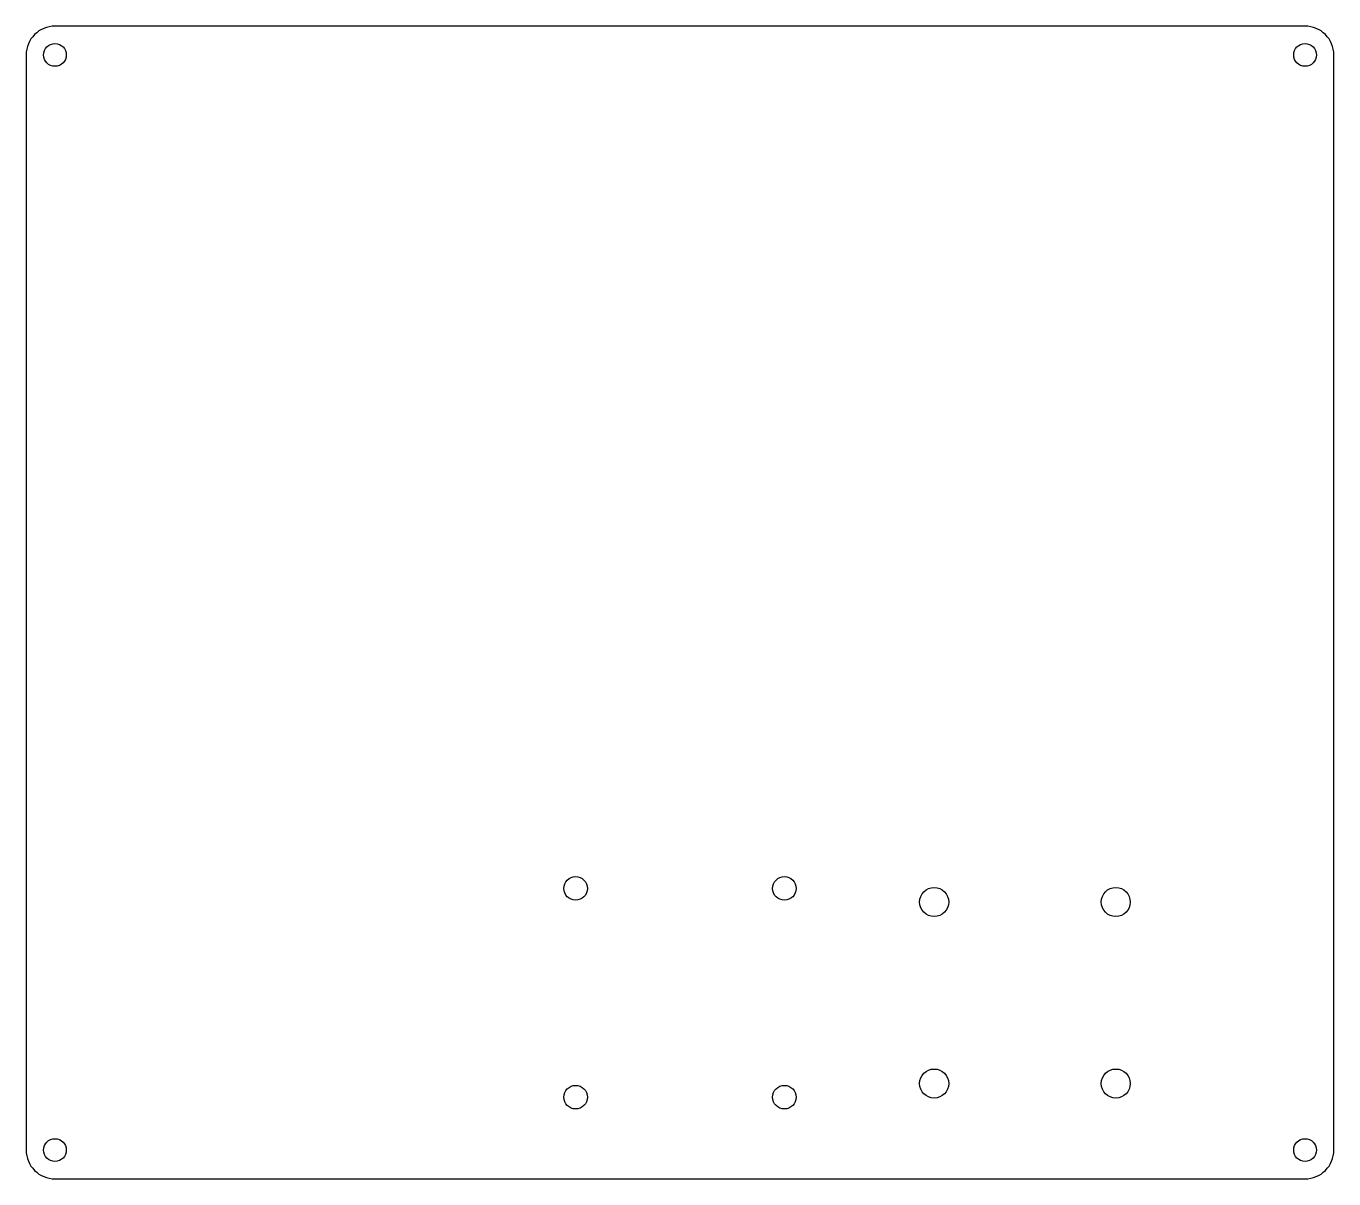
# Model space of a CAD drawing. Header units: millimetres. Extents: x -120 to 25, y -94 to 33.
import ezdxf

# ---------------------------------------------------------------- set-up
doc = ezdxf.new("R2010")
doc.units = ezdxf.units.MM
doc.layers.get('0').update_dxf_attribs({"linetype": 'CONTINUOUS'})

msp = doc.modelspace()

# ---------------------------------------------------------------- linework, layer by layer
msp.add_lwpolyline([(24.525, 29.675, 0.4142136), (21.35, 32.85), (-116.35, 32.85, 0.4142136), (-119.525, 29.675), (-119.525, -90.975, 0.4142136), (-116.35, -94.15), (21.35, -94.15, 0.4142136), (24.525, -90.975)], format="xyb", close=True)
for centre, radius in [((-116.35, 29.675), 1.25), ((21.35, 29.675), 1.25), ((-59, -62.15), 1.3), ((-36, -62.15), 1.3), ((-19.5, -63.65), 1.6), ((0.5, -63.65), 1.6), ((-19.5, -83.65), 1.6), ((0.5, -83.65), 1.6), ((-59, -85.15), 1.3), ((-36, -85.15), 1.3), ((-116.35, -90.975), 1.25), ((21.35, -90.975), 1.25)]:
    msp.add_circle(centre, radius)

doc.saveas('drawing.dxf')
